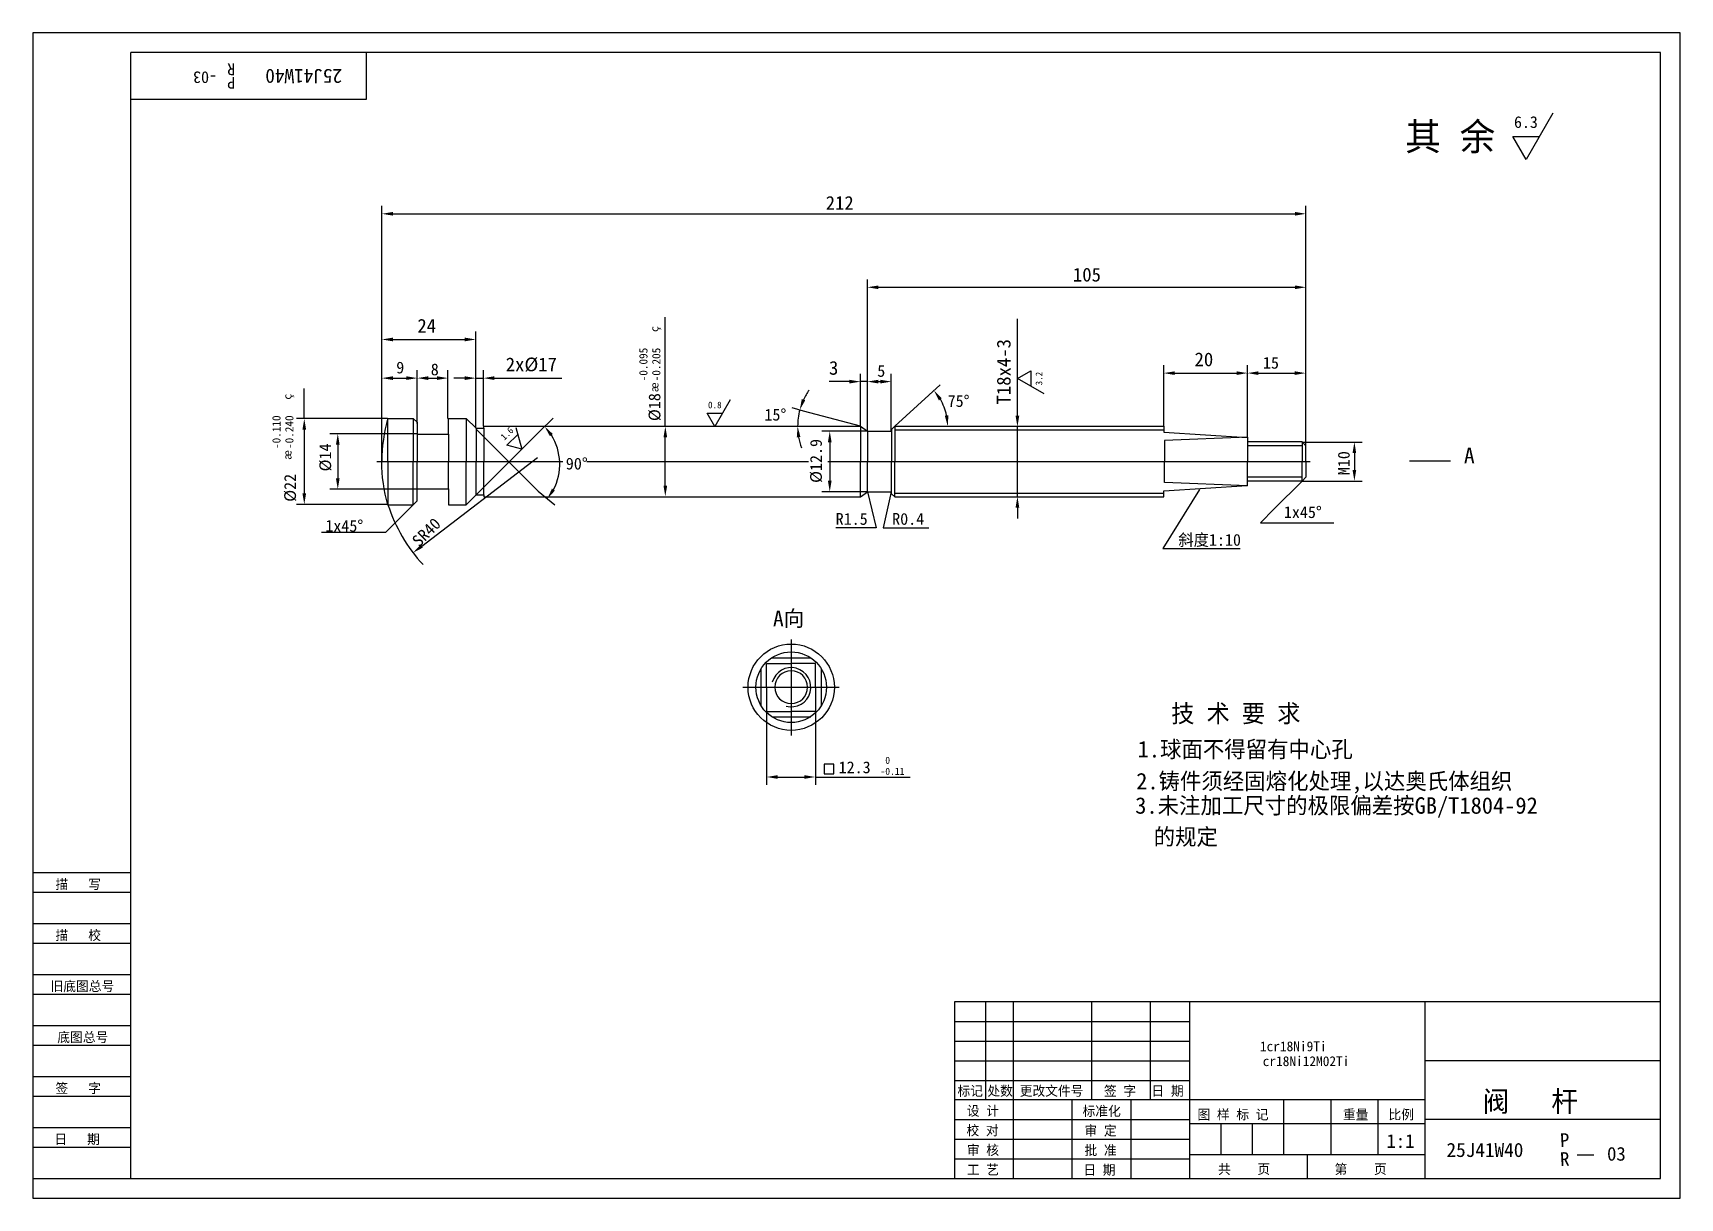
# Model space of a CAD drawing. Header units: metres. Extents: x 0 to 420, y 0 to 297.
import ezdxf

# ---------------------------------------------------------------- set-up
doc = ezdxf.new("R2010")
doc.units = ezdxf.units.M
for name, color, linetype in [('C', 6, 'Continuous'), ('D', 1, 'Continuous'), ('FL', 5, 'Continuous'), ('T', 7, 'Continuous'), ('TL', 4, 'Continuous')]:
    doc.layers.add(name, color=color, linetype=linetype)

# ---------------------------------------------------------------- blocks, each defined once
blk = doc.blocks.new('TUKUN3')
at = {"layer": 'FL'}
for p, q in [((0, 297), (0, 0)), ((420, 297), (0, 297)), ((420, 0), (420, 297)), ((0, 78), (25, 78)), ((0, 70), (25, 70)), ((0, 65), (25, 65)), ((0, 57), (25, 57)), ((0, 52), (25, 52)), ((243, 25), (243, 50)), ((250, 5), (250, 50)), ((270, 25), (270, 50)), ((285, 25), (285, 50)), ((0, 44), (25, 44)), ((235, 45), (295, 45)), ((0, 39), (25, 39)), ((235, 40), (295, 40)), ((235, 35), (295, 35)), ((0, 31), (25, 31)), ((235, 30), (295, 30)), ((0, 26), (25, 26)), ((280, 5), (280, 25)), ((0, 18), (25, 18)), ((235, 20), (295, 20)), ((0, 13), (25, 13)), ((235, 15), (295, 15)), ((235, 10), (295, 10)), ((0, 0), (420, 0))]:
    blk.add_line(p, q, dxfattribs=at)
at = {"layer": 'TL'}
for p, q in [((25, 5), (25, 292)), ((415, 292), (25, 292)), ((85, 292), (85, 280)), ((415, 5), (415, 292)), ((85, 280), (25, 280)), ((0, 83), (25, 83)), ((235, 50), (235, 5)), ((415, 50), (235, 50)), ((295, 5), (295, 50)), ((355, 5), (355, 50)), ((415, 35), (355, 35)), ((355, 25), (235, 25)), ((265, 5), (265, 25)), ((319, 11), (319, 25)), ((331, 11), (331, 25)), ((343, 11), (343, 25)), ((295, 19), (355, 19)), ((303, 11), (303, 19)), ((311, 11), (311, 19)), ((415, 20), (355, 20)), ((355, 11), (295, 11)), ((325, 5), (325, 11)), ((0, 5), (415, 5))]:
    blk.add_line(p, q, dxfattribs=at)
at = {"layer": 'T'}
for s, p in [('描   写', (5.74, 78.76)), ('描   校', (5.74, 65.76)), ('旧底图总号', (4.49, 52.76)), ('底图总号', (6.22, 39.76)), ('签   字', (5.74, 26.76)), ('标记', (235.75, 26.07)), ('处数', (243.38, 26.07)), ('更改文件号', (251.61, 26.07)), ('签 字', (273.1, 26.07)), ('日 期', (285.23, 26.07)), ('设 计', (238.14, 20.99)), ('标准化', (267.65, 20.93)), ('图 样 标 记', (296.95, 20.04)), ('重量', (334.03, 20.04)), ('比例', (345.64, 20.04)), ('校 对', (238.05, 15.99)), ('审 定', (268.13, 15.93)), ('日   期', (5.45, 13.76)), ('审 核', (238.14, 10.99)), ('批 准', (268.13, 10.93)), ('工 艺', (238.14, 5.99)), ('日 期', (267.84, 5.93)), ('共    页', (302.18, 6.13)), ('第    页', (331.9, 6.13))]:
    blk.add_text(s, height=2.5, dxfattribs=at).set_placement(p)

msp = doc.modelspace()

# ---------------------------------------------------------------- linework, layer by layer
at = {"layer": 'C'}
for p, q in [((87.69, 187.75), (132.22, 187.75)), ((87.69, 187.75), (135.15, 187.75)), ((141.25, 187.75), (196.11, 187.75)), ((143.03, 187.75), (197.77, 187.75)), ((202.7, 187.75), (325.66, 187.75)), ((203.18, 187.75), (325.66, 187.75)), ((193.35, 142.4), (193.35, 117.95)), ((193.35, 136.92), (193.35, 123.52)), ((181.02, 130.22), (205.56, 130.22)), ((186.65, 130.22), (200.05, 130.22))]:
    msp.add_line(p, q, dxfattribs=at)
at = {"layer": 'D'}
for p, q in [((387.6, 276.56), (380.77, 264.73)), ((377.36, 270.64), (384.19, 270.64)), ((380.77, 264.73), (377.36, 270.64)), ((88.97, 220.86), (88.97, 252.9)), ((324.6, 234.17), (324.6, 252.9)), ((91.77, 250.9), (321.8, 250.9)), ((212.79, 210.12), (212.79, 234.17)), ((215.59, 232.17), (321.8, 232.17)), ((324.6, 191.78), (324.6, 234.17)), ((161.25, 196.7), (161.25, 224.51)), ((251.03, 202.21), (251.03, 224.13)), ((88.97, 211.01), (88.97, 220.86)), ((91.77, 218.86), (110.12, 218.86)), ((112.92, 211.01), (112.92, 220.86)), ((88.97, 187.64), (88.97, 211.01)), ((98.01, 197.48), (98.01, 211.01)), ((98.01, 209.01), (98.01, 211.01)), ((105.83, 198.68), (105.83, 211.01)), ((112.92, 196.28), (112.92, 211.01)), ((114.87, 196.76), (114.87, 211.01)), ((211.01, 196.7), (211.01, 210.12)), ((212.79, 195.46), (212.79, 210.12)), ((212.79, 208.12), (212.79, 210.12)), ((218.85, 195.46), (218.85, 210.12)), ((251.06, 208.95), (254.44, 210.9)), ((254.44, 210.9), (254.44, 206.99)), ((288.36, 196.61), (288.36, 212.29)), ((291.16, 210.29), (306.9, 210.29)), ((309.7, 193.87), (309.7, 212.29)), ((309.7, 210.29), (309.7, 212.29)), ((312.5, 210.29), (321.74, 210.29)), ((324.54, 210.29), (324.54, 212.29)), ((69.19, 198.68), (69.19, 206.34)), ((91.77, 209.01), (95.21, 209.01)), ((100.81, 209.01), (103.03, 209.01)), ((110.12, 209.01), (107.32, 209.01)), ((112.92, 209.01), (114.87, 209.01)), ((117.67, 209.01), (120.47, 209.01)), ((120.47, 209.01), (134.89, 209.01)), ((205.41, 208.12), (202.99, 208.12)), ((208.21, 208.12), (205.41, 208.12)), ((212.79, 208.12), (211.01, 208.12)), ((215.59, 208.12), (216.05, 208.12)), ((219.75, 196.73), (231.3, 207.3)), ((257.82, 205.04), (251.06, 208.95)), ((177.82, 203.47), (173.91, 196.71)), ((251.03, 199.41), (251.03, 202.21)), ((90.45, 198.68), (67.19, 198.68)), ((129.16, 195.44), (132.69, 198.8)), ((173.91, 196.71), (171.96, 200.09)), ((171.96, 200.09), (175.86, 200.09)), ((196.49, 200.63), (193.6, 201.41)), ((201.32, 199.34), (196.49, 200.63)), ((210.98, 196.75), (201.32, 199.34)), ((69.19, 195.88), (69.19, 179.63)), ((98.01, 194.84), (75.73, 194.84)), ((112.98, 196.01), (127.12, 181.87)), ((112.98, 179.26), (127.12, 193.4)), ((120.86, 191.91), (123.62, 194.67)), ((123.15, 196.4), (124.63, 190.9)), ((127.12, 193.4), (129.16, 195.44)), ((161.25, 181.62), (161.25, 193.9)), ((212.79, 195.46), (201.18, 195.46)), ((219.69, 195.82), (288.39, 195.82)), ((251.03, 178.82), (251.03, 196.61)), ((77.73, 192.04), (77.73, 183.47)), ((124.63, 190.9), (120.86, 191.91)), ((203.18, 192.66), (203.18, 182.86)), ((323.54, 191.74), (309.61, 191.74)), ((323.58, 192.7), (338.96, 192.7)), ((336.96, 189.9), (336.96, 185.56)), ((99.13, 166.19), (128.67, 188.8)), ((98.01, 180.67), (75.73, 180.67)), ((127.12, 181.87), (128.8, 180.2)), ((297.42, 180.65), (288.14, 165.6)), ((323.54, 183.76), (309.61, 183.76)), ((323.6, 182.73), (316.53, 175.65)), ((323.58, 182.76), (338.96, 182.76)), ((90.45, 176.83), (67.19, 176.83)), ((96.98, 176.75), (89.91, 169.68)), ((128.8, 180.2), (133.1, 176.67)), ((212.79, 180.06), (201.18, 180.06)), ((212.79, 180.06), (215.05, 170.88)), ((218.85, 180.06), (216.82, 170.88)), ((219.69, 179.69), (288.39, 179.69)), ((251.03, 176.02), (251.03, 173.22)), ((316.53, 175.65), (312.99, 172.12)), ((89.91, 169.68), (73.59, 169.68)), ((215.05, 170.88), (204.7, 170.88)), ((216.82, 170.88), (226.17, 170.88)), ((226.17, 170.88), (228.44, 170.88)), ((312.99, 172.12), (331.74, 172.12)), ((288.14, 165.6), (307.84, 165.6)), ((187.07, 124.06), (187.07, 105.33)), ((199.51, 124.06), (199.51, 105.33)), ((204.19, 110.57), (201.79, 110.57)), ((201.79, 110.57), (201.79, 108.17)), ((204.19, 108.17), (204.19, 110.57)), ((189.87, 107.33), (196.71, 107.33)), ((199.51, 107.33), (220.93, 107.33)), ((201.79, 108.17), (204.19, 108.17)), ((220.93, 107.33), (223.71, 107.33)), ((393.8, 11.04), (398, 11.04))]:
    msp.add_line(p, q, dxfattribs=at)
msp.add_lwpolyline([(90.53, 176.75, 0.11), (99.47, 161.46, 0.11)], format="xyb", dxfattribs=at)
for centre, radius, start, end in [((210.98, 196.75), 15.99, 144.91, 154.96), ((219.75, 196.73), 13.52, 11.89, 30.59), ((210.98, 196.75), 15.99, 165, 180), ((120.42, 187.08), 13.91, 332.15, 32.14), ((210.98, 196.75), 15.99, 190.04, 200.09)]:
    msp.add_arc(centre, radius, start, end, dxfattribs=at)
for points in [[(91.77, 251.37), (91.77, 250.44), (88.97, 250.9)], [(321.8, 251.37), (321.8, 250.44), (324.6, 250.9)], [(215.59, 232.63), (215.59, 231.7), (212.79, 232.17)], [(321.8, 232.63), (321.8, 231.7), (324.6, 232.17)], [(91.77, 219.33), (91.77, 218.39), (88.97, 218.86)], [(110.12, 219.33), (110.12, 218.39), (112.92, 218.86)], [(291.16, 210.75), (291.16, 209.82), (288.36, 210.29)], [(306.9, 210.75), (306.9, 209.82), (309.7, 210.29)], [(312.5, 210.75), (312.5, 209.82), (309.7, 210.29)], [(321.74, 210.75), (321.74, 209.82), (324.54, 210.29)], [(91.77, 209.48), (91.77, 208.54), (88.97, 209.01)], [(95.21, 209.48), (95.21, 208.54), (98.01, 209.01)], [(100.81, 209.48), (100.81, 208.54), (98.01, 209.01)], [(103.03, 209.48), (103.03, 208.54), (105.83, 209.01)], [(110.12, 209.48), (110.12, 208.54), (112.92, 209.01)], [(117.67, 209.48), (117.67, 208.54), (114.87, 209.01)], [(208.21, 208.59), (208.21, 207.65), (211.01, 208.12)], [(215.59, 208.59), (215.59, 207.65), (212.79, 208.12)], [(216.05, 208.59), (216.05, 207.65), (218.85, 208.12)], [(231.01, 203.33), (231.76, 203.88), (229.72, 205.86)], [(196.93, 203.36), (196.05, 203.68), (195.53, 200.89)], [(68.72, 195.88), (69.65, 195.88), (69.19, 198.68)], [(233.44, 199.56), (232.51, 199.46), (233.27, 196.73)], [(250.56, 199.41), (251.5, 199.41), (251.03, 196.61)], [(77.26, 192.04), (78.2, 192.04), (77.73, 194.84)], [(131.83, 194.19), (132.56, 194.77), (130.48, 196.69)], [(160.79, 193.9), (161.72, 193.9), (161.25, 196.7)], [(194.77, 193.92), (195.7, 194), (194.99, 196.75)], [(202.71, 192.66), (203.65, 192.66), (203.18, 195.46)], [(336.49, 189.9), (337.42, 189.9), (336.96, 192.7)], [(336.49, 185.56), (337.42, 185.56), (336.96, 182.76)], [(77.26, 183.47), (78.2, 183.47), (77.73, 180.67)], [(133.1, 180.33), (132.33, 180.84), (131.17, 178.25)], [(160.79, 181.62), (161.72, 181.62), (161.25, 178.82)], [(202.71, 182.86), (203.65, 182.86), (203.18, 180.06)], [(68.72, 179.63), (69.65, 179.63), (69.19, 176.83)], [(250.56, 176.02), (251.5, 176.02), (251.03, 178.82)], [(99.42, 165.81), (98.85, 166.56), (96.91, 164.48)], [(189.87, 107.8), (189.87, 106.87), (187.07, 107.33)], [(196.71, 107.8), (196.71, 106.87), (199.51, 107.33)]]:
    msp.add_solid(points, dxfattribs=at)
at = {"layer": 'FL'}
msp.add_arc((193.35, 130.22), 5, 255, 165, dxfattribs=at)
at = {"layer": 'TL'}
for p, q in [((90.53, 187.75), (90.53, 198.75)), ((90.53, 198.75), (96.98, 198.75)), ((96.98, 198.75), (96.98, 187.79)), ((96.98, 198.75), (97.98, 197.75)), ((97.98, 197.75), (97.98, 194.75)), ((105.98, 194.75), (105.98, 198.75)), ((105.98, 198.75), (110.48, 198.75)), ((110.48, 198.75), (110.48, 187.79)), ((110.48, 198.75), (112.98, 196.25)), ((97.98, 194.75), (105.98, 194.75)), ((97.98, 194.75), (97.98, 187.79)), ((105.98, 194.75), (105.98, 187.79)), ((112.98, 196.25), (112.98, 187.79)), ((112.98, 196.25), (114.98, 196.25)), ((114.98, 196.75), (210.98, 196.75)), ((114.98, 196.25), (114.98, 196.75)), ((114.98, 196.25), (114.98, 187.79)), ((210.98, 196.75), (210.98, 187.74)), ((210.98, 196.75), (212.79, 195.46)), ((212.79, 195.46), (212.79, 187.75)), ((212.79, 195.46), (218.85, 195.46)), ((218.96, 195.95), (219.75, 196.73)), ((218.96, 195.95), (218.96, 187.74)), ((219.75, 196.73), (219.75, 187.86)), ((219.75, 196.73), (259.48, 196.73)), ((259.48, 196.73), (288.39, 196.73)), ((288.39, 196.73), (288.39, 195.27)), ((288.39, 195.27), (309.62, 193.9)), ((309.68, 193.92), (288.53, 193.12)), ((309.66, 193.92), (309.66, 187.78)), ((288.53, 193.12), (288.53, 187.78)), ((323.6, 192.78), (309.68, 192.78)), ((323.6, 192.78), (323.6, 187.78)), ((324.6, 191.78), (323.6, 192.78)), ((324.6, 187.78), (324.6, 191.78)), ((90.53, 187.75), (90.53, 176.75)), ((96.98, 176.75), (96.98, 187.72)), ((97.98, 180.75), (97.98, 187.72)), ((105.98, 180.75), (105.98, 187.72)), ((110.48, 176.75), (110.48, 187.72)), ((112.98, 179.26), (112.98, 187.72)), ((114.98, 179.26), (114.98, 187.72)), ((210.98, 178.76), (210.98, 187.76)), ((212.79, 180.05), (212.79, 187.75)), ((218.96, 179.55), (218.96, 187.76)), ((219.75, 178.78), (219.75, 187.64)), ((288.53, 182.39), (288.53, 187.73)), ((309.66, 181.59), (309.66, 187.73)), ((323.6, 182.73), (323.6, 187.73)), ((324.6, 187.73), (324.6, 183.73)), ((361.47, 187.82), (351.01, 187.82)), ((97.98, 180.75), (105.98, 180.75)), ((97.98, 177.75), (97.98, 180.75)), ((105.98, 180.75), (105.98, 176.75)), ((288.39, 180.24), (309.62, 181.61)), ((309.68, 181.59), (288.53, 182.39)), ((323.6, 182.73), (309.68, 182.73)), ((324.6, 183.73), (323.6, 182.73)), ((90.53, 176.75), (96.98, 176.75)), ((96.98, 176.75), (97.98, 177.75)), ((105.98, 176.75), (110.48, 176.75)), ((110.48, 176.75), (112.98, 179.26)), ((112.98, 179.26), (114.98, 179.26)), ((114.98, 179.26), (114.98, 178.76)), ((114.98, 178.76), (210.98, 178.76)), ((210.98, 178.76), (212.79, 180.05)), ((212.79, 180.05), (218.85, 180.05)), ((218.96, 179.55), (219.75, 178.78)), ((219.75, 178.78), (259.48, 178.78)), ((259.48, 178.78), (288.39, 178.78)), ((288.39, 178.78), (288.39, 180.24)), ((185.61, 134.81), (185.61, 125.64)), ((187.07, 130.18), (187.07, 136.29)), ((187.07, 136.29), (193.3, 136.29)), ((188.38, 137.73), (198.32, 137.73)), ((199.52, 136.29), (193.3, 136.29)), ((199.52, 130.18), (199.52, 136.29)), ((200.99, 134.81), (200.99, 125.64)), ((187.07, 130.18), (187.07, 124.07)), ((199.52, 130.18), (199.52, 124.07)), ((187.07, 124.07), (193.3, 124.07)), ((188.38, 122.63), (198.32, 122.63)), ((199.52, 124.07), (193.3, 124.07))]:
    msp.add_line(p, q, dxfattribs=at)
for points in [[(90.53, 198.75, 0.07), (88.94, 187.79, 0.07)], [(90.53, 176.75, -0.07), (88.94, 187.72, -0.07)], [(197.52, 130.22, 1), (189.18, 130.22, 1), (197.52, 130.22, 1)]]:
    msp.add_lwpolyline(points, format="xyb", dxfattribs=at)
for radius in [11, 9]:
    msp.add_circle((193.35, 130.22), radius, dxfattribs=at)

# ---------------------------------------------------------------- block references
msp.add_blockref('TUKUN3', (0, 0), dxfattribs=at)

# ---------------------------------------------------------------- texts
at = {"layer": 'D'}
for s, height, rotation, p in [('-03', 3, 180, (46.95, 287.16)), ('R', 3, 180, (51.58, 289.22)), ('P', 3, 180, (51.58, 285.79)), ('25J41W40', 3.6, 180, (78.84, 287.79)), ('%%231', 2.1, 90, (159.5, 220.79)), ('T18x4-3', 3.5, 90, (249.28, 202.3)), ('-0.095', 2.1, 90, (156.7, 208.19)), ('-0.205', 2.1, 90, (159.99, 208.19)), ('3.2', 1.7, 90, (257.37, 207.16)), ('%%230', 2.1, 90, (159.5, 205.39)), ('%%231', 2.1, 90, (65.93, 203.54)), ('%%c18', 3, 90, (159.99, 198.06)), ('-0.110', 2.1, 90, (63.13, 190.94)), ('-0.240', 2.1, 90, (66.42, 190.94)), ('1.6', 1.7, 45, (120.25, 193.04)), ('%%C12.9', 3, 90, (201.17, 182.3)), ('%%230', 2.1, 90, (65.93, 188.14)), ('%%C14', 3, 90, (76.03, 185.23)), ('M10', 3, 90, (335.75, 184.27)), ('%%c22', 3, 90, (67.07, 177.49)), ('SR40', 3, 45, (98.49, 165.8)), ('P', 3.5, 3, (389.49, 12.96)), ('R', 3.5, 3, (389.49, 8.15))]:
    msp.add_text(s, height=height, rotation=rotation, dxfattribs=at).set_placement(p)
for s, height, p in [('其 余', 7, (349.92, 267.07)), ('6.3', 2.98, (377.66, 272.79)), ('212', 3.5, (202.15, 251.92)), ('105', 3.5, (265.19, 233.64)), ('24', 3.5, (98.03, 220.61)), ('2x%%c17', 3.5, (120.56, 210.76)), ('20', 3.5, (296.2, 212.04)), ('15', 3, (313.64, 211.42)), ('9', 3, (92.64, 210.21)), ('8', 3, (101.44, 209.73)), ('3', 3.5, (202.99, 209.87)), ('5', 3, (215.3, 209.36)), ('0.8', 1.7, (172.13, 201.32)), ('75%%d', 3, (233.24, 201.67)), ('15%%d', 3, (186.52, 198.19)), ('A', 4, (364.9, 187.31)), ('90%%D', 3, (135.88, 185.71)), ('1x45%%d', 3, (318.98, 173.35)), ('1x45%%d', 3, (74.56, 169.86)), ('R1.5', 3, (204.69, 171.62)), ('R0.4', 3, (219.1, 171.62)), ('斜度1:10', 3, (292.07, 166.28)), ('A向', 4, (188.71, 145.77)), ('技 术 要 求', 4.55, (290.25, 121.25)), ('1.球面不得留有中心孔', 4.2, (281.68, 112.31)), ('12.3', 3, (205.44, 108.3)), ('-0.11', 1.8, (216.11, 107.88)), (' 0', 1.8, (216.11, 110.7)), ('2.铸件须经固熔化处理,以达奥氏体组织', 4.2, (281.32, 104.18)), ('3.未注加工尺寸的极限偏差按GB/T1804-92', 4.2, (281.07, 97.97)), ('  的规定', 4.2, (280.06, 89.99)), ('1cr18Ni9Ti', 2.5, (312.87, 37.43)), ('cr18Ni12M02Ti', 2.5, (313.58, 33.64)), ('阀   杆', 5.25, (369.63, 22.01)), ('1:1', 3.5, (345.13, 12.79)), ('25J41W40', 3.6, (360.45, 10.47)), ('03', 3.5, (401.39, 9.53))]:
    msp.add_text(s, height=height, dxfattribs=at).set_placement(p)

doc.saveas('drawing.dxf')
